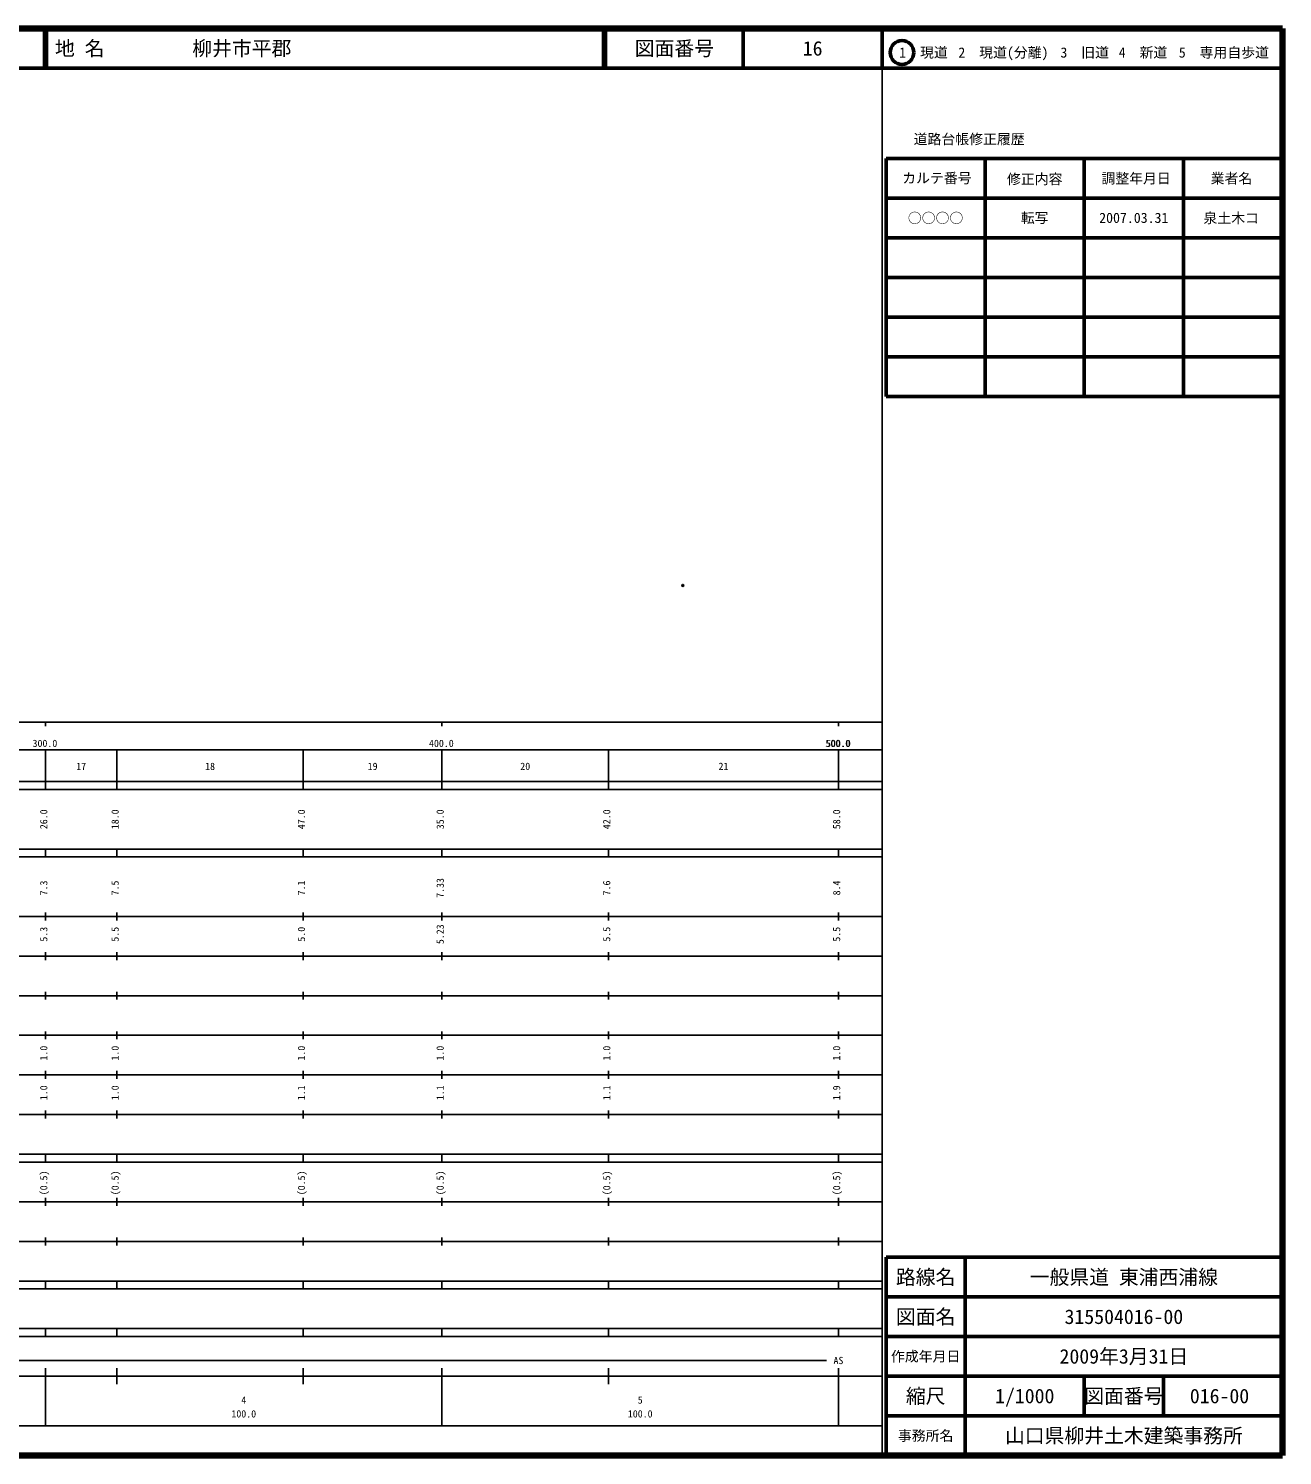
# Model space of a CAD drawing. Units: millimetres on the paper. Extents: x 40 to 680, y 20 to 380.
# Drawn here: x 363.7 to 680, y 20 to 380 of the extents above; entities that cross this region are included whole.
import ezdxf
from ezdxf.enums import TextEntityAlignment as Align

# ---------------------------------------------------------------- set-up
doc = ezdxf.new("R2010")
doc.units = ezdxf.units.MM
doc.header["$PDMODE"] = 32
doc.header["$PDSIZE"] = 0.5
doc.layers.add('M-OTRS', color=6, linetype='Continuous')
doc.layers.add('M-TTL-TXT', color=7, linetype='Continuous')
for name, color, linetype, lineweight in [('M-TTL', 2, 'Continuous', 140), ('M-TTL-BAND', 7, 'Continuous', 25), ('M-TTL-FRAM', 2, 'Continuous', 50), ('M-TTL-LINE', 7, 'Continuous', 50)]:
    doc.layers.add(name, color=color, linetype=linetype, lineweight=lineweight)
doc.styles.add('ＭＳ ゴシック', font='')
doc.styles.get('ＭＳ ゴシック').set_extended_font_data('MS Gothic')

msp = doc.modelspace()

# ---------------------------------------------------------------- linework, layer by layer
at = {"layer": 'M-OTRS'}
msp.add_point((528.722, 239.504), dxfattribs=at)
at = {"layer": 'M-TTL'}
for p, q in [((680, 380), (40, 380)), ((680, 20), (680, 380)), ((40, 20), (680, 20))]:
    msp.add_line(p, q, dxfattribs=at)
at = {"layer": 'M-TTL-BAND'}
for p, q in [((579, 20), (579, 370)), ((40, 205), (579, 205)), ((368, 205), (368, 204)), ((468, 205), (468, 204)), ((568, 205), (568, 204)), ((68, 198), (579, 198)), ((368, 188), (368, 198)), ((386, 188), (386, 198)), ((433, 188), (433, 198)), ((468, 188), (468, 198)), ((510, 188), (510, 198)), ((568, 188), (568, 198)), ((40, 190), (579, 190)), ((40, 188), (579, 188)), ((40, 173), (579, 173)), ((368, 171), (368, 173)), ((386, 171), (386, 173)), ((433, 171), (433, 173)), ((468, 171), (468, 173)), ((510, 171), (510, 173)), ((568, 171), (568, 173)), ((40, 171), (579, 171)), ((40, 156), (579, 156)), ((368, 155), (368, 157)), ((386, 155), (386, 157)), ((433, 155), (433, 157)), ((468, 155), (468, 157)), ((510, 155), (510, 157)), ((568, 155), (568, 157)), ((46, 146), (579, 146)), ((368, 145), (368, 147)), ((386, 145), (386, 147)), ((433, 145), (433, 147)), ((468, 145), (468, 147)), ((510, 145), (510, 147)), ((568, 145), (568, 147)), ((368, 135), (368, 137)), ((386, 135), (386, 137)), ((433, 135), (433, 137)), ((468, 135), (468, 137)), ((510, 135), (510, 137)), ((568, 135), (568, 137)), ((52, 136), (579, 136)), ((46, 126), (579, 126)), ((368, 125), (368, 127)), ((386, 125), (386, 127)), ((433, 125), (433, 127)), ((468, 125), (468, 127)), ((510, 125), (510, 127)), ((568, 125), (568, 127)), ((52, 116), (579, 116)), ((368, 115), (368, 117)), ((386, 115), (386, 117)), ((433, 115), (433, 117)), ((468, 115), (468, 117)), ((510, 115), (510, 117)), ((568, 115), (568, 117)), ((46, 106), (579, 106)), ((368, 105), (368, 107)), ((386, 105), (386, 107)), ((433, 105), (433, 107)), ((468, 105), (468, 107)), ((510, 105), (510, 107)), ((568, 105), (568, 107)), ((40, 96), (579, 96)), ((40, 94), (579, 94)), ((368, 94), (368, 96)), ((386, 94), (386, 96)), ((433, 94), (433, 96)), ((468, 94), (468, 96)), ((510, 94), (510, 96)), ((568, 94), (568, 96)), ((49, 84), (579, 84)), ((368, 83), (368, 85)), ((386, 83), (386, 85)), ((433, 83), (433, 85)), ((468, 83), (468, 85)), ((510, 83), (510, 85)), ((568, 83), (568, 85)), ((40, 74), (579, 74)), ((368, 73), (368, 75)), ((386, 73), (386, 75)), ((433, 73), (433, 75)), ((468, 73), (468, 75)), ((510, 73), (510, 75)), ((568, 73), (568, 75)), ((40, 64), (579, 64)), ((40, 62), (579, 62)), ((368, 62), (368, 64)), ((386, 62), (386, 64)), ((433, 62), (433, 64)), ((468, 62), (468, 64)), ((510, 62), (510, 64)), ((568, 62), (568, 64)), ((40, 52), (579, 52)), ((368, 50), (368, 52)), ((386, 50), (386, 52)), ((433, 50), (433, 52)), ((468, 50), (468, 52)), ((510, 50), (510, 52)), ((568, 50), (568, 52)), ((40, 50), (579, 50)), ((71, 44), (565, 44)), ((40, 40), (579, 40)), ((368, 27.5), (368, 42)), ((386, 38), (386, 42)), ((433, 38), (433, 42)), ((468, 27.5), (468, 42)), ((510, 38), (510, 42)), ((568, 27.5), (568, 42)), ((68, 27.5), (579, 27.5))]:
    msp.add_line(p, q, dxfattribs=at)
at = {"layer": 'M-TTL-FRAM'}
for p, q in [((580, 347.197), (580, 287.197)), ((580, 347.197), (680, 347.197)), ((580, 287.197), (680, 287.197)), ((680, 70), (580, 70)), ((580, 70), (580, 20))]:
    msp.add_line(p, q, dxfattribs=at)
at = {"layer": 'M-TTL-LINE'}
for p, q in [((367.75, 380), (367.75, 370)), ((368.25, 380), (368.25, 370)), ((508.747, 380), (508.747, 370)), ((509.247, 380), (509.247, 370)), ((543.997, 380), (543.997, 370)), ((579, 380), (579, 370)), ((40, 370), (680, 370)), ((605, 347.197), (605, 287.197)), ((630, 347.197), (630, 287.197)), ((655, 347.197), (655, 287.197)), ((580, 337.197), (680, 337.197)), ((580, 327.197), (680, 327.197)), ((580, 317.197), (680, 317.197)), ((580, 307.197), (680, 307.197)), ((580, 297.197), (680, 297.197)), ((600, 70), (600, 20)), ((680, 60), (580, 60)), ((680, 50), (580, 50)), ((680, 40), (580, 40)), ((630, 40), (630, 30)), ((650, 40), (650, 30)), ((680, 30), (580, 30))]:
    msp.add_line(p, q, dxfattribs=at)
msp.add_circle((584.031, 373.958), 3, dxfattribs=at)

# ---------------------------------------------------------------- texts
at = {"layer": 'M-TTL-BAND', "style": 'ＭＳ ゴシック'}
for s, p in [('300.0', (367.844, 198.195)), ('400.0', (467.844, 198.195)), ('500.0', (567.844, 198.195)), ('500.0', (568, 198.195)), ('17', (377, 192.405)), ('18', (409.5, 192.405)), ('19', (450.5, 192.405)), ('20', (489, 192.405)), ('21', (539, 192.405)), ('AS', (568, 42.5)), ('4', (418, 32.523)), ('5', (518, 32.523)), ('100.0', (418, 29.033)), ('100.0', (518, 29.033))]:
    msp.add_text(s, height=1.833, dxfattribs=at).set_placement(p, align=Align.BOTTOM_CENTER)
for s, p in [('26.0', (369, 180.5)), ('18.0', (387, 180.5)), ('47.0', (434, 180.5)), ('35.0', (469, 180.5)), ('42.0', (511, 180.5)), ('58.0', (569, 180.5)), ('7.3', (369, 163.174)), ('7.5', (387, 163.174)), ('7.1', (434, 163.174)), ('7.33', (469, 163.174)), ('7.6', (511, 163.174)), ('8.4', (569, 163.174)), ('5.3', (369, 151.5)), ('5.5', (387, 151.5)), ('5.0', (434, 151.5)), ('5.23', (469, 151.5)), ('5.5', (511, 151.5)), ('5.5', (569, 151.5)), ('1.0', (369, 121.5)), ('1.0', (387, 121.5)), ('1.0', (434, 121.5)), ('1.0', (469, 121.5)), ('1.0', (511, 121.5)), ('1.0', (569, 121.5)), ('1.0', (369, 111.5)), ('1.0', (387, 111.5)), ('1.1', (434, 111.5)), ('1.1', (469, 111.5)), ('1.1', (511, 111.5)), ('1.9', (569, 111.5)), ('(0.5)', (369, 88.764)), ('(0.5)', (387, 88.764)), ('(0.5)', (434, 88.764)), ('(0.5)', (469, 88.764)), ('(0.5)', (511, 88.764)), ('(0.5)', (569, 88.764))]:
    msp.add_text(s, height=1.833, rotation=90, dxfattribs=at).set_placement(p, align=Align.BOTTOM_CENTER)
at = {"layer": 'M-TTL-TXT', "style": 'ＭＳ ゴシック'}
for s, p in [('地 名', (370.38, 375)), ('柳井市平郡', (405.024, 375))]:
    msp.add_text(s, height=3.666, dxfattribs=at).set_placement(p, align=Align.MIDDLE_LEFT)
for s, height, p in [('図面番号', 3.666, (526.622, 375)), ('16', 3.666, (561.497, 375)), ('1\u3000現道', 2.566, (589.448, 373.958)), ('2\u3000現道(分離)', 2.566, (609.619, 373.958)), ('3\u3000旧道', 2.566, (630.121, 373.958)), ('4\u3000新道', 2.566, (644.824, 373.958)), ('5\u3000専用自歩道', 2.566, (665.228, 373.958)), ('道路台帳修正履歴', 2.566, (600.968, 352.113)), ('カルテ番号', 2.566, (592.839, 342.277)), ('修正内容', 2.566, (617.509, 342.023)), ('調整年月日', 2.566, (643.089, 342.197)), ('業者名', 2.566, (667.134, 342.197)), ('○○○○', 2.566, (592.5, 332.189)), ('転写', 2.566, (617.5, 332.245)), ('2007.03.31', 2.566, (642.5, 332.245)), ('泉土木コ', 2.566, (667.077, 332.189)), ('路線名', 3.666, (590, 65)), ('路線名', 3.666, (590, 65)), ('一般県道 東浦西浦線', 3.666, (640, 65)), ('図面名', 3.666, (590, 55)), ('図面名', 3.666, (590, 55)), ('315504016-00', 3.666, (640, 55)), ('2009年3月31日', 3.666, (640, 45)), ('作成年月日', 2.566, (590, 45)), ('作成年月日', 2.566, (590, 45)), ('縮尺', 3.666, (590, 35)), ('縮尺', 3.666, (590, 35)), ('1/1000', 3.666, (615, 35)), ('図面番号', 3.666, (640, 35)), ('図面番号', 3.666, (640, 35)), ('016-00', 3.666, (664.125, 35)), ('事務所名', 2.566, (590, 25)), ('事務所名', 2.566, (590, 25)), ('山口県柳井土木建築事務所', 3.666, (640, 25))]:
    msp.add_text(s, height=height, dxfattribs=at).set_placement(p, align=Align.MIDDLE_CENTER)

doc.saveas('drawing.dxf')
